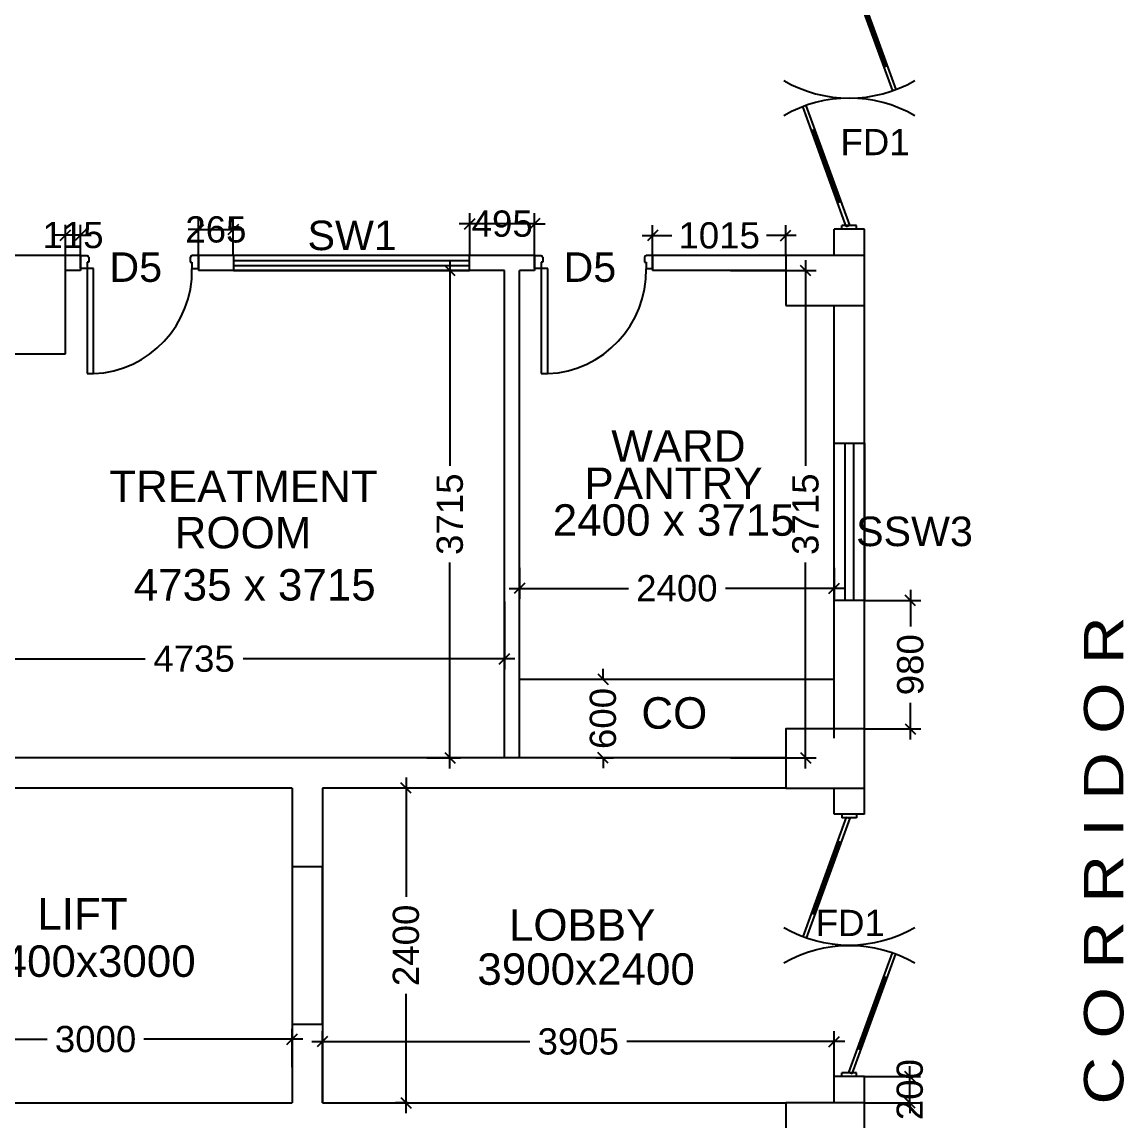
# Model space of a CAD drawing. Extents: x 7620542 to 7843793, y -6476226 to -6093835.
# Drawn here: x 7676034 to 7684439, y -6395018 to -6386640 of the extents above; entities that cross this region are included whole.
import ezdxf
from ezdxf.enums import TextEntityAlignment as Align

# ---------------------------------------------------------------- set-up
doc = ezdxf.new("R2010")
doc.units = 0
doc.header["$LTSCALE"] = 600
doc.header["$MEASUREMENT"] = 0
doc.header["$PDMODE"] = 35
doc.layers.get('0').update_dxf_attribs({"linetype": 'CONTINUOUS'})
doc.layers.get('Defpoints').update_dxf_attribs({"linetype": 'CONTINUOUS'})
for name, color, linetype in [('Counter', 7, 'CONTINUOUS'), ('DOOR', 32, 'CONTINUOUS'), ('Fire Door', 10, 'CONTINUOUS'), ('joinery', 7, 'CONTINUOUS'), ('LA-column', 3, 'CONTINUOUS'), ('Room Dim', 1, 'CONTINUOUS'), ('TEXT', 6, 'CONTINUOUS'), ('TXT', 6, 'CONTINUOUS'), ('Walls', 7, 'CONTINUOUS'), ('WIN', 151, 'CONTINUOUS'), ('Working Dim', 5, 'CONTINUOUS')]:
    doc.layers.add(name, color=color, linetype=linetype)
doc.styles.add('ari', font='arial.ttf')
doc.styles.add('ARIAL', font='arial.ttf')
doc.dimstyles.new('int. dim', dxfattribs={"dimtxt": 450, "dimasz": 80, "dimexe": 80, "dimexo": 0, "dimgap": 70, "dimtad": 0, "dimdec": 0, "dimzin": 12, "dimdsep": 46, "dimtxsty": 'ari', "dimblk": 'OBLIQUE', "dimcen": 2, "dimdle": 80, "dimclrd": 256, "dimclre": 256, "dimclrt": 6, "dimadec": 0, "dimazin": 0, "dimtfac": 1, "dimtdec": 0, "dimtix": 1, "dimtmove": 2, "dimatfit": 3, "dimfxl": 1, "dimtolj": 1, "dimtzin": 0, "dimlwd": -1, "dimlwe": -1, "dimarcsym": 0})

# ---------------------------------------------------------------- blocks, each defined once
blk = doc.blocks.new('A$C15456D16')
at = {"layer": 'Fire Door'}
for p, q in [((978.6, 22.6), (65.1, 355.1)), ((978.6, 22.6), (65.1, 355.1)), ((978.7, 22.6), (65.1, 355.1)), ((969.1, -3.6), (55.6, 329)), ((969.1, -3.6), (55.6, 329)), ((969.2, -3.6), (55.6, 329)), ((247.8, 288.6), (238.3, 262.5)), ((247.8, 288.6), (238.3, 262.5)), ((247.8, 288.6), (238.3, 262.5)), ((791.2, 76), (243, 275.5)), ((791.2, 76), (243, 275.5)), ((791.2, 76), (243, 275.5)), ((795.9, 89.1), (786.4, 63)), ((795.9, 89.1), (786.4, 63)), ((795.9, 89.1), (786.4, 63)), ((-1000, 55.6), (-972.2, 55.6)), ((-1000, -55.6), (-1000, 55.6)), ((-1000, 55.6), (-972.2, 55.6)), ((-1000, -55.6), (-1000, 55.6)), ((-1000, 55.6), (-972.2, 55.6)), ((-1000, -55.6), (-1000, 55.6)), ((-978.6, -22.6), (-969.1, 3.6)), ((-978.6, -22.6), (-969.1, 3.6)), ((-978.6, -22.6), (-969.1, 3.6)), ((-972.2, -55.6), (-972.2, 55.6)), ((-972.2, -55.6), (-972.2, 55.6)), ((-972.2, -55.6), (-972.2, 55.6)), ((-969.1, 3.6), (-55.6, -329)), ((-969.1, 3.6), (-55.6, -329)), ((-969.1, 3.6), (-55.5, -329)), ((978.6, 22.6), (969.1, -3.6)), ((978.6, 22.6), (969.1, -3.6)), ((978.7, 22.6), (969.2, -3.6)), ((1000, 55.6), (972.2, 55.6)), ((972.2, -55.6), (972.2, 55.6)), ((1000, 55.6), (972.2, 55.6)), ((972.2, -55.6), (972.2, 55.6)), ((1000, 55.6), (972.2, 55.6)), ((972.2, -55.6), (972.2, 55.6)), ((1000, -55.6), (1000, 55.6)), ((1000, -55.6), (1000, 55.6)), ((1000, -55.6), (1000, 55.6)), ((-1000, -55.6), (-972.2, -55.6)), ((-1000, -55.6), (-972.2, -55.6)), ((-1000, -55.6), (-972.2, -55.6)), ((-978.6, -22.6), (-65.1, -355.1)), ((-978.6, -22.6), (-65.1, -355.1)), ((-978.6, -22.6), (-65, -355.1)), ((-795.9, -89.1), (-786.4, -63)), ((-795.9, -89.1), (-786.4, -63)), ((-795.9, -89.1), (-786.4, -63)), ((-791.2, -76), (-243, -275.5)), ((-791.2, -76), (-243, -275.5)), ((-791.2, -76), (-243, -275.5)), ((1000, -55.6), (972.2, -55.6)), ((1000, -55.6), (972.2, -55.6)), ((1000, -55.6), (972.2, -55.6)), ((-238.3, -262.5), (-247.8, -288.6)), ((-238.3, -262.5), (-247.8, -288.6)), ((-238.3, -262.5), (-247.8, -288.6))]:
    blk.add_line(p, q, dxfattribs=at)
at = {"layer": 'Fire Door', "extrusion": (0, 0, -1)}
for centre, major_axis, start_param, end_param in [((-1000, 0), (-1000, 0.1), 2.617886, 3.665084), ((-1000, 0), (-1000, 0.1), 2.617886, 3.665084), ((-1000, 0), (-1000, 0.1), 2.617886, 3.665084), ((1000, 0), (1000, 0.1), 2.618102, 3.665299), ((1000, 0), (1000, 0.1), 2.618102, 3.665299), ((1000, 0), (1000, 0.1), 2.618102, 3.665299)]:
    blk.add_ellipse(centre, major_axis=major_axis, ratio=1, start_param=start_param, end_param=end_param, dxfattribs=at)
blk = doc.blocks.new('1000')
at = {"layer": 'DOOR'}
for p, q in [((0, -100), (0, 0)), ((0, 0), (49.7, 0)), ((49.7, 0), (49.7, -2.2)), ((63.2, -49.5), (49.7, -49.5)), ((49.7, -49.5), (49.7, -100)), ((63.2, -13.5), (61, -13.5)), ((63.2, -13.5), (63.2, -49.5)), ((836.8, -13.5), (836.8, -49.5)), ((836.8, -13.5), (839, -13.5)), ((836.8, -49.5), (850.3, -49.5)), ((850.3, 0), (850.3, -2.2)), ((900, 0), (850.3, 0)), ((850.3, -49.5), (850.3, -100)), ((900, -100), (900, 0)), ((49.7, -100), (0, -100)), ((49.7, -100), (49.7, -900.6)), ((100.2, -100), (49.7, -100)), ((100.2, -900.6), (100.2, -100)), ((850.3, -100), (900, -100)), ((49.7, -900.6), (100.2, -900.6))]:
    blk.add_line(p, q, dxfattribs=at)
for centre, major_axis, start_param, end_param in [((49.7, -13.5), (-7.95, 7.95), 3.926991, 5.497787), ((850.3, -13.5), (7.95, 7.95), 0.785398, 2.356194)]:
    blk.add_ellipse(centre, major_axis=major_axis, ratio=1, start_param=start_param, end_param=end_param, dxfattribs=at)
at = {"layer": 'DOOR', "color": 145}
blk.add_ellipse((64.3, -115.3), major_axis=(-519.7, 589.8), ratio=1, start_param=2.464943, end_param=4.009476, dxfattribs=at)
blk = doc.blocks.new('_Oblique')
at = {"color": 0, "linetype": 'ByBlock', "lineweight": -2}
blk.add_line((-0.5, -0.5), (0.5, 0.5), dxfattribs=at)
blk = doc.blocks.new('*D1308')
at = {"layer": 'Defpoints', "color": 0, "transparency": 16777216}
for p in [(7679828.9, -6390801.2, 6.3), (7682228.9, -6390801.2, 3.4), (7679828.9, -6390957.6)]:
    blk.add_point(p, dxfattribs=at)
at = {"layer": 'Working Dim', "transparency": 16777216}
for p, q in [((7679828.9, -6390801.2), (7679828.9, -6391037.6)), ((7682228.9, -6390801.2), (7682228.9, -6391037.6)), ((7679748.9, -6390957.6), (7680658.9, -6390957.6)), ((7682308.9, -6390957.6), (7681398.9, -6390957.6))]:
    blk.add_line(p, q, dxfattribs=at)
at = {"layer": 'Working Dim', "transparency": 16777216, "xscale": 80, "yscale": 80, "zscale": 80, "rotation": 180}
blk.add_blockref('_Oblique', (7679828.9, -6390957.6), dxfattribs=at)
at = {"layer": 'Working Dim', "transparency": 16777216, "xscale": 80, "yscale": 80, "zscale": 80}
blk.add_blockref('_Oblique', (7682228.9, -6390957.6), dxfattribs=at)
at = {"layer": 'Working Dim', "color": 6, "transparency": 16777216, "insert": (7681028.9, -6390957.6), "char_height": 200, "attachment_point": 5, "style": 'ari'}
blk.add_mtext('\\A1;2400', dxfattribs=at)
blk = doc.blocks.new('*D1309')
at = {"layer": 'Defpoints', "color": 0, "transparency": 16777216}
for p in [(7681437.3, -6388534.5, 6.3), (7681437.3, -6392249.7, 17.2), (7682010.8, -6392249.7)]:
    blk.add_point(p, dxfattribs=at)
at = {"layer": 'Working Dim', "transparency": 16777216}
for p, q in [((7682010.8, -6388454.5), (7682010.8, -6390022.8)), ((7681437.3, -6388534.5), (7682090.8, -6388534.5)), ((7682010.8, -6392329.7), (7682010.8, -6390761.4)), ((7681437.3, -6392249.7), (7682090.8, -6392249.7))]:
    blk.add_line(p, q, dxfattribs=at)
at = {"layer": 'Working Dim', "transparency": 16777216, "xscale": 80, "yscale": 80, "zscale": 80}
for p, rotation in [((7682010.8, -6388534.5), 90), ((7682010.8, -6392249.7), 270)]:
    blk.add_blockref('_Oblique', p, dxfattribs=dict(at, rotation=rotation))
at = {"layer": 'Working Dim', "color": 6, "transparency": 16777216, "insert": (7682010.8, -6390392.1), "char_height": 200, "attachment_point": 5, "rotation": 90, "style": 'ari'}
blk.add_mtext('\\A1;3715', dxfattribs=at)
blk = doc.blocks.new('*D1310')
at = {"layer": 'Defpoints', "color": 0, "transparency": 16777216}
for p in [(7674978.9, -6391057.4, 6.3), (7679713.9, -6391057.4, 6.3), (7674978.9, -6391494.8)]:
    blk.add_point(p, dxfattribs=at)
at = {"layer": 'Working Dim', "transparency": 16777216}
for p, q in [((7674978.9, -6391057.4), (7674978.9, -6391574.8)), ((7679713.9, -6391057.4), (7679713.9, -6391574.8)), ((7674898.9, -6391494.8), (7676973, -6391494.8)), ((7679793.9, -6391494.8), (7677719.8, -6391494.8))]:
    blk.add_line(p, q, dxfattribs=at)
at = {"layer": 'Working Dim', "transparency": 16777216, "xscale": 80, "yscale": 80, "zscale": 80, "rotation": 180}
blk.add_blockref('_Oblique', (7674978.9, -6391494.8), dxfattribs=at)
at = {"layer": 'Working Dim', "transparency": 16777216, "xscale": 80, "yscale": 80, "zscale": 80}
blk.add_blockref('_Oblique', (7679713.9, -6391494.8), dxfattribs=at)
at = {"layer": 'Working Dim', "color": 6, "transparency": 16777216, "insert": (7677346.4, -6391494.8), "char_height": 200, "attachment_point": 5, "style": 'ari'}
blk.add_mtext('\\A1;4735', dxfattribs=at)
blk = doc.blocks.new('*D1311')
at = {"layer": 'Defpoints', "color": 0, "transparency": 16777216}
for p in [(7679121.6, -6388534.5, 3.4), (7679297.9, -6388534.5), (7679121.6, -6392249.7, 17.2)]:
    blk.add_point(p, dxfattribs=at)
at = {"layer": 'Working Dim', "transparency": 16777216}
for p, q in [((7679297.9, -6388454.5), (7679297.9, -6390022.8)), ((7679121.6, -6388534.5), (7679377.9, -6388534.5)), ((7679297.9, -6392329.7), (7679297.9, -6390761.4)), ((7679121.6, -6392249.7), (7679377.9, -6392249.7))]:
    blk.add_line(p, q, dxfattribs=at)
at = {"layer": 'Working Dim', "transparency": 16777216, "xscale": 80, "yscale": 80, "zscale": 80}
for p, rotation in [((7679297.9, -6388534.5), 90), ((7679297.9, -6392249.7), 270)]:
    blk.add_blockref('_Oblique', p, dxfattribs=dict(at, rotation=rotation))
at = {"layer": 'Working Dim', "color": 6, "transparency": 16777216, "insert": (7679297.9, -6390392.1), "char_height": 200, "attachment_point": 5, "rotation": 90, "style": 'ari'}
blk.add_mtext('\\A1;3715', dxfattribs=at)
blk = doc.blocks.new('*D1352')
at = {"layer": 'Defpoints', "color": 0, "transparency": 16777216}
for p in [(7675094.9, -6394395.1), (7675094.9, -6394620.3, 14.8), (7678095, -6394609.1, 5.1)]:
    blk.add_point(p, dxfattribs=at)
at = {"layer": 'Working Dim', "transparency": 16777216}
for p, q in [((7675094.9, -6394620.3), (7675094.9, -6394315.1)), ((7678095, -6394609.1), (7678095, -6394315.1)), ((7675014.9, -6394395.1), (7676226.7, -6394395.1)), ((7678175, -6394395.1), (7676963.1, -6394395.1))]:
    blk.add_line(p, q, dxfattribs=at)
at = {"layer": 'Working Dim', "transparency": 16777216, "xscale": 80, "yscale": 80, "zscale": 80, "rotation": 180}
blk.add_blockref('_Oblique', (7675094.9, -6394395.1), dxfattribs=at)
at = {"layer": 'Working Dim', "transparency": 16777216, "xscale": 80, "yscale": 80, "zscale": 80}
blk.add_blockref('_Oblique', (7678095, -6394395.1), dxfattribs=at)
at = {"layer": 'Working Dim', "color": 6, "transparency": 16777216, "insert": (7676594.9, -6394395.1), "char_height": 200, "attachment_point": 5, "style": 'ari'}
blk.add_mtext('\\A1;3000', dxfattribs=at)
blk = doc.blocks.new('*D1363')
at = {"layer": 'Defpoints', "color": 0, "transparency": 16777216}
for p in [(7680844.1, -6388267.2), (7680844.1, -6388419.9, 14), (7681859.1, -6388419.9, 14)]:
    blk.add_point(p, dxfattribs=at)
at = {"layer": 'Working Dim', "transparency": 16777216}
for p, q in [((7680844.1, -6388419.9), (7680844.1, -6388187.2)), ((7681859.1, -6388419.9), (7681859.1, -6388187.2)), ((7680764.1, -6388267.2), (7680991.6, -6388267.2)), ((7681939.1, -6388267.2), (7681711.6, -6388267.2))]:
    blk.add_line(p, q, dxfattribs=at)
at = {"layer": 'Working Dim', "transparency": 16777216, "xscale": 80, "yscale": 80, "zscale": 80, "rotation": 180}
blk.add_blockref('_Oblique', (7680844.1, -6388267.2), dxfattribs=at)
at = {"layer": 'Working Dim', "transparency": 16777216, "xscale": 80, "yscale": 80, "zscale": 80}
blk.add_blockref('_Oblique', (7681859.1, -6388267.2), dxfattribs=at)
at = {"layer": 'Working Dim', "color": 6, "transparency": 16777216, "insert": (7681351.6, -6388267.2), "char_height": 200, "attachment_point": 5, "style": 'ari'}
blk.add_mtext('\\A1;1015', dxfattribs=at)
blk = doc.blocks.new('*D1364')
at = {"layer": 'Defpoints', "color": 0, "transparency": 16777216}
for p in [(7679449.3, -6388177.6), (7679449.3, -6388419.9, 11.2), (7679944.1, -6388419.9, 14)]:
    blk.add_point(p, dxfattribs=at)
at = {"layer": 'Working Dim', "transparency": 16777216}
for p, q in [((7679449.3, -6388419.9), (7679449.3, -6388097.6)), ((7679944.1, -6388419.9), (7679944.1, -6388097.6)), ((7679449.3, -6388177.6), (7679369.3, -6388177.6)), ((7679944.1, -6388177.6), (7679449.3, -6388177.6)), ((7679944.1, -6388177.6), (7680024.1, -6388177.6))]:
    blk.add_line(p, q, dxfattribs=at)
at = {"layer": 'Working Dim', "transparency": 16777216, "xscale": 80, "yscale": 80, "zscale": 80}
blk.add_blockref('_Oblique', (7679449.3, -6388177.6), dxfattribs=at)
at = {"layer": 'Working Dim', "transparency": 16777216, "xscale": 80, "yscale": 80, "zscale": 80, "rotation": 180}
blk.add_blockref('_Oblique', (7679944.1, -6388177.6), dxfattribs=at)
at = {"layer": 'Working Dim', "color": 6, "transparency": 16777216, "insert": (7679696.7, -6388177.6), "char_height": 200, "attachment_point": 5, "style": 'ari'}
blk.add_mtext('\\A1;495', dxfattribs=at)
blk = doc.blocks.new('*D1365')
at = {"layer": 'Defpoints', "color": 0, "transparency": 16777216}
for p in [(7677644.9, -6388221.9), (7677380.1, -6388419.9, 11.2), (7677644.9, -6388419.9, 11.2)]:
    blk.add_point(p, dxfattribs=at)
at = {"layer": 'Working Dim', "transparency": 16777216}
for p, q in [((7677380.1, -6388419.9), (7677380.1, -6388141.9)), ((7677644.9, -6388419.9), (7677644.9, -6388141.9)), ((7677380.1, -6388221.9), (7677300.1, -6388221.9)), ((7677380.1, -6388221.9), (7677644.9, -6388221.9)), ((7677644.9, -6388221.9), (7677724.9, -6388221.9))]:
    blk.add_line(p, q, dxfattribs=at)
at = {"layer": 'Working Dim', "transparency": 16777216, "xscale": 80, "yscale": 80, "zscale": 80}
blk.add_blockref('_Oblique', (7677380.1, -6388221.9), dxfattribs=at)
at = {"layer": 'Working Dim', "transparency": 16777216, "xscale": 80, "yscale": 80, "zscale": 80, "rotation": 180}
blk.add_blockref('_Oblique', (7677644.9, -6388221.9), dxfattribs=at)
at = {"layer": 'Working Dim', "color": 6, "transparency": 16777216, "insert": (7677512.5, -6388221.9), "char_height": 200, "attachment_point": 5, "style": 'ari'}
blk.add_mtext('\\A1;265', dxfattribs=at)
blk = doc.blocks.new('*D1423')
at = {"layer": 'Defpoints', "color": 0, "transparency": 16777216}
for p in [(7682459.1, -6394679.6), (7682806.5, -6394679.6), (7682459.1, -6394879.6, 7.5)]:
    blk.add_point(p, dxfattribs=at)
at = {"layer": 'Working Dim', "transparency": 16777216}
for p, q in [((7682806.5, -6394679.6), (7682806.5, -6394599.6)), ((7682459.1, -6394679.6), (7682886.5, -6394679.6)), ((7682806.5, -6394879.6), (7682806.5, -6394679.6)), ((7682459.1, -6394879.6), (7682886.5, -6394879.6)), ((7682806.5, -6394879.6), (7682806.5, -6394959.6))]:
    blk.add_line(p, q, dxfattribs=at)
at = {"layer": 'Working Dim', "transparency": 16777216, "xscale": 80, "yscale": 80, "zscale": 80}
for p, rotation in [((7682806.5, -6394679.6), 270), ((7682806.5, -6394879.6), 90)]:
    blk.add_blockref('_Oblique', p, dxfattribs=dict(at, rotation=rotation))
at = {"layer": 'Working Dim', "color": 6, "transparency": 16777216, "insert": (7682806.5, -6394779.6), "char_height": 200, "attachment_point": 5, "rotation": 90, "style": 'ari'}
blk.add_mtext('\\A1;200', dxfattribs=at)
blk = doc.blocks.new('*D1424')
at = {"layer": 'Defpoints', "color": 0, "transparency": 16777216}
for p in [(7678963.1, -6392479.6), (7678978.6, -6392479.6), (7678978.6, -6394879.6)]:
    blk.add_point(p, dxfattribs=at)
at = {"layer": 'Working Dim', "transparency": 16777216}
for p, q in [((7678963.1, -6392399.6), (7678963.1, -6393309.6)), ((7678978.6, -6392479.6), (7678883.1, -6392479.6)), ((7678963.1, -6394959.6), (7678963.1, -6394049.6)), ((7678978.6, -6394879.6), (7678883.1, -6394879.6))]:
    blk.add_line(p, q, dxfattribs=at)
at = {"layer": 'Working Dim', "transparency": 16777216, "xscale": 80, "yscale": 80, "zscale": 80}
for p, rotation in [((7678963.1, -6392479.6), 90), ((7678963.1, -6394879.6), 270)]:
    blk.add_blockref('_Oblique', p, dxfattribs=dict(at, rotation=rotation))
at = {"layer": 'Working Dim', "color": 6, "transparency": 16777216, "insert": (7678963.1, -6393679.6), "char_height": 200, "attachment_point": 5, "rotation": 90, "style": 'ari'}
blk.add_mtext('\\A1;2400', dxfattribs=at)
blk = doc.blocks.new('*D1425')
at = {"layer": 'Defpoints', "color": 0, "transparency": 16777216}
for p in [(7682229.1, -6394413.2), (7678325.1, -6394879.6), (7682229.1, -6394879.6, 7.5)]:
    blk.add_point(p, dxfattribs=at)
at = {"layer": 'Working Dim', "transparency": 16777216}
for p, q in [((7678325.1, -6394879.6), (7678325.1, -6394333.2)), ((7682229.1, -6394879.6), (7682229.1, -6394333.2)), ((7678245.1, -6394413.2), (7679907.7, -6394413.2)), ((7682309.1, -6394413.2), (7680646.4, -6394413.2))]:
    blk.add_line(p, q, dxfattribs=at)
at = {"layer": 'Working Dim', "transparency": 16777216, "xscale": 80, "yscale": 80, "zscale": 80, "rotation": 180}
blk.add_blockref('_Oblique', (7678325.1, -6394413.2), dxfattribs=at)
at = {"layer": 'Working Dim', "transparency": 16777216, "xscale": 80, "yscale": 80, "zscale": 80}
blk.add_blockref('_Oblique', (7682229.1, -6394413.2), dxfattribs=at)
at = {"layer": 'Working Dim', "color": 6, "transparency": 16777216, "insert": (7680277.1, -6394413.2), "char_height": 200, "attachment_point": 5, "style": 'ari'}
blk.add_mtext('\\A1;3905', dxfattribs=at)
blk = doc.blocks.new('*D1435')
at = {"layer": 'Defpoints', "color": 0, "transparency": 16777216}
for p in [(7680409.9, -6391649.9), (7680465.7, -6391649.9), (7680409.9, -6392249.6)]:
    blk.add_point(p, dxfattribs=at)
at = {"layer": 'Working Dim', "transparency": 16777216}
for p, q in [((7680465.7, -6391649.9), (7680465.7, -6391569.9)), ((7680409.9, -6391649.9), (7680545.7, -6391649.9)), ((7680465.7, -6391649.9), (7680465.7, -6391658.6)), ((7680409.9, -6392249.6), (7680545.7, -6392249.6)), ((7680465.7, -6392249.6), (7680465.7, -6392240.9)), ((7680465.7, -6392249.6), (7680465.7, -6392329.6))]:
    blk.add_line(p, q, dxfattribs=at)
at = {"layer": 'Working Dim', "transparency": 16777216, "xscale": 80, "yscale": 80, "zscale": 80}
for p, rotation in [((7680465.7, -6391649.9), 270), ((7680465.7, -6392249.6), 90)]:
    blk.add_blockref('_Oblique', p, dxfattribs=dict(at, rotation=rotation))
at = {"layer": 'Working Dim', "color": 6, "transparency": 16777216, "insert": (7680465.7, -6391949.7), "char_height": 200, "attachment_point": 5, "rotation": 90, "style": 'ari'}
blk.add_mtext('\\A1;600', dxfattribs=at)
blk = doc.blocks.new('*D1436')
at = {"layer": 'Defpoints', "color": 0, "transparency": 16777216}
for p in [(7676365.1, -6388264.7), (7676365.1, -6388419.6, 7.5), (7676480.1, -6388419.9)]:
    blk.add_point(p, dxfattribs=at)
at = {"layer": 'Working Dim', "transparency": 16777216}
for p, q in [((7676365.1, -6388419.6), (7676365.1, -6388184.7)), ((7676480.1, -6388419.9), (7676480.1, -6388184.7)), ((7676365.1, -6388264.7), (7676285.1, -6388264.7)), ((7676480.1, -6388264.7), (7676365.1, -6388264.7)), ((7676480.1, -6388264.7), (7676560.1, -6388264.7))]:
    blk.add_line(p, q, dxfattribs=at)
at = {"layer": 'Working Dim', "transparency": 16777216, "xscale": 80, "yscale": 80, "zscale": 80}
blk.add_blockref('_Oblique', (7676365.1, -6388264.7), dxfattribs=at)
at = {"layer": 'Working Dim', "transparency": 16777216, "xscale": 80, "yscale": 80, "zscale": 80, "rotation": 180}
blk.add_blockref('_Oblique', (7676480.1, -6388264.7), dxfattribs=at)
at = {"layer": 'Working Dim', "color": 6, "transparency": 16777216, "insert": (7676422.6, -6388264.7), "char_height": 200, "attachment_point": 5, "style": 'ari'}
blk.add_mtext('\\A1;115', dxfattribs=at)
blk = doc.blocks.new('*D1443')
at = {"layer": 'Defpoints', "color": 0, "transparency": 16777216}
for p in [(7682459.1, -6391049.9), (7682810, -6391049.9), (7682459.1, -6392029.6, 7.5)]:
    blk.add_point(p, dxfattribs=at)
at = {"layer": 'Working Dim', "transparency": 16777216}
for p, q in [((7682810, -6390969.9), (7682810, -6391249.2)), ((7682459.1, -6391049.9), (7682890, -6391049.9)), ((7682810, -6392109.6), (7682810, -6391830.4)), ((7682459.1, -6392029.6), (7682890, -6392029.6))]:
    blk.add_line(p, q, dxfattribs=at)
at = {"layer": 'Working Dim', "transparency": 16777216, "xscale": 80, "yscale": 80, "zscale": 80}
for p, rotation in [((7682810, -6391049.9), 90), ((7682810, -6392029.6), 270)]:
    blk.add_blockref('_Oblique', p, dxfattribs=dict(at, rotation=rotation))
at = {"layer": 'Working Dim', "color": 6, "transparency": 16777216, "insert": (7682810, -6391539.8), "char_height": 200, "attachment_point": 5, "rotation": 90, "style": 'ari'}
blk.add_mtext('\\A1;980', dxfattribs=at)

msp = doc.modelspace()

# ---------------------------------------------------------------- linework, layer by layer
at = {"layer": 'DOOR', "linetype": 'Continuous', "elevation": -14.83}
msp.add_lwpolyline([(7678095.053, -6393079.596), (7678095.053, -6394279.596), (7678325.053, -6394279.596), (7678325.053, -6393079.596)], close=True, dxfattribs=at)
at = {"layer": 'LA-column', "color": 2, "elevation": -12.441}
for points in [[(7676365.143, -6389169.616), (7676365.143, -6388419.616), (7675765.143, -6388419.616), (7675765.143, -6389169.616)], [(7681859.143, -6388799.626), (7682459.143, -6388799.626), (7682459.143, -6388419.626), (7681859.143, -6388419.626)], [(7681859.143, -6392479.615), (7682459.143, -6392479.615), (7682459.143, -6392029.615), (7681859.143, -6392029.615)], [(7682459.143, -6395479.616), (7682459.143, -6394879.616), (7681859.143, -6394879.616), (7681859.143, -6395479.616)]]:
    msp.add_lwpolyline(points, close=True, dxfattribs=at)
at = {"layer": 'Walls', "linetype": 'Continuous'}
for p, q in [((7682229.052, -6388419.639, -14.83), (7682229.052, -6388219.607, -14.83)), ((7682459.052, -6388219.607, -14.83), (7682229.052, -6388219.607, -14.83)), ((7682459.052, -6388419.639, -14.83), (7682459.052, -6388219.607, -14.83)), ((7676480.108, -6388419.877, -14.83), (7676365.108, -6388419.877, -14.83)), ((7676480.108, -6388419.877, -14.83), (7676480.108, -6388534.877, -14.83)), ((7679944.106, -6388419.877, -14.83), (7677380.114, -6388419.877, -14.83)), ((7677380.114, -6388419.877, -14.83), (7677380.114, -6388534.877, -14.83)), ((7679944.106, -6388419.877, -14.83), (7679944.106, -6388534.877, -14.83)), ((7681859.053, -6388419.877, -14.83), (7680844.112, -6388419.877, -14.83)), ((7680844.112, -6388419.877, -14.83), (7680844.112, -6388534.877, -14.83)), ((7676480.108, -6388534.877, -14.83), (7676365.108, -6388534.877, -14.83)), ((7679714.106, -6388534.877, -14.83), (7677380.114, -6388534.877, -14.83)), ((7679714.106, -6392249.877, -14.83), (7679714.106, -6388534.877, -14.83)), ((7679944.106, -6388534.877, -14.83), (7679829.106, -6388534.877, -14.83)), ((7679829.106, -6392249.877, -14.83), (7679829.106, -6388534.877, -14.83)), ((7681859.053, -6388534.877, -14.83), (7680844.112, -6388534.877, -14.83)), ((7682229.109, -6392099.94, -14.83), (7682229.109, -6388799.94, -14.83)), ((7682459.109, -6392099.94, -14.83), (7682459.109, -6388799.94, -14.83)), ((7679829.106, -6391649.877, -14.83), (7682229.109, -6391649.877, -14.83)), ((7681859.053, -6392249.597, -14.83), (7675615.053, -6392249.597, -14.83)), ((7678095.053, -6392479.597, -14.83), (7675615.053, -6392479.597, -14.83)), ((7678095.053, -6392479.596, -14.83), (7678095.053, -6394879.596, -14.83)), ((7678325.053, -6392479.596, -14.83), (7678325.053, -6394879.596, -14.83)), ((7681859.053, -6392479.597, -14.83), (7678325.053, -6392479.597, -14.83)), ((7682229.053, -6392679.597, -14.83), (7682229.053, -6392479.597, -14.83)), ((7682459.053, -6392679.597, -14.83), (7682459.053, -6392479.597, -14.83)), ((7682459.053, -6392679.597, -14.83), (7682229.053, -6392679.597, -14.83)), ((7682229.053, -6394879.597, -14.83), (7682229.053, -6394679.616, -14.83)), ((7682459.053, -6394679.616, -14.83), (7682229.053, -6394679.616, -14.83)), ((7675465.053, -6394879.596, -14.83), (7678095.053, -6394879.596, -14.83)), ((7678325.053, -6394879.596, -14.83), (7681859.143, -6394879.597, -14.83))]:
    msp.add_line(p, q, dxfattribs=at)
at = {"layer": 'Walls', "linetype": 'Continuous', "elevation": -14.83, "flags": 128}
for points in [[(7682229.052, -6388419.639), (7682229.052, -6388219.607)], [(7682459.052, -6388419.639), (7682459.052, -6388219.607)], [(7682229.053, -6392679.597), (7682229.053, -6392479.597)], [(7682459.053, -6392679.597), (7682459.053, -6392479.597)], [(7682229.053, -6394879.596), (7682229.053, -6394679.616)], [(7682459.053, -6394879.621), (7682459.053, -6394679.616)]]:
    msp.add_lwpolyline(points, dxfattribs=at)
at = {"layer": 'WIN', "linetype": 'Continuous', "elevation": -14.83}
for points in [[(7679447.314, -6388534.877), (7679447.314, -6388419.887), (7677646.906, -6388419.887), (7677646.906, -6388534.877)], [(7679447.314, -6388494.877), (7679447.314, -6388459.887), (7677646.906, -6388459.887), (7677646.906, -6388494.877)], [(7682459.109, -6389849.94), (7682459.109, -6391049.94), (7682229.109, -6391049.94), (7682229.109, -6389849.94)], [(7682376.325, -6389849.94), (7682376.325, -6391049.94), (7682311.892, -6391049.94), (7682311.892, -6389849.94)]]:
    msp.add_lwpolyline(points, close=True, dxfattribs=at)

# ---------------------------------------------------------------- block references
at = {"layer": 'DOOR', "linetype": 'Continuous', "rotation": 1.302004810533658e-05}
for p in [(7676480.114, -6388419.877, -14.83), (7679944.112, -6388419.877, -14.83)]:
    msp.add_blockref('1000', p, dxfattribs=at)
at = {"layer": 'Fire Door', "color": 3, "lineweight": 0, "xscale": -1, "rotation": 90}
msp.add_blockref('A$C15456D16', (7682344.052, -6387219.574, -14.83), dxfattribs=at)
at = {"layer": 'Fire Door', "color": 3, "lineweight": 0, "rotation": 90}
msp.add_blockref('A$C15456D16', (7682344.053, -6393679.616, -14.83), dxfattribs=at)

# ---------------------------------------------------------------- texts
at = {"layer": 'Counter', "color": 10, "style": 'ARIAL'}
msp.add_text('CO', height=240, dxfattribs=at).set_placement((7680758.048, -6392027.554, -18.823))
at = {"layer": 'Fire Door', "style": 'ARIAL'}
for p in [(7682540.737, -6387654.545, -14.83), (7682351.742, -6393608.357, -14.83)]:
    msp.add_text('FD1', height=200, dxfattribs=at).set_placement(p, align=Align.CENTER)
at = {"layer": 'joinery', "style": 'ari'}
for s, p in [('SW1', (7678552.17, -6388378.627, -14.83)), ('D5', (7676901.385, -6388620.537, -14.83)), ('D5', (7680365.383, -6388620.537, -14.83)), ('SSW3', (7682841.492, -6390635.408, -14.83))]:
    msp.add_text(s, height=225, dxfattribs=at).set_placement(p, align=Align.CENTER)
at = {"layer": 'Room Dim', "style": 'ARIAL'}
msp.add_text('2400 x 3715', height=240, dxfattribs=at).set_placement((7681005.015, -6390436.25, -14.83), align=Align.MIDDLE_CENTER)
for s, p in [('4735 x 3715', (7677809.16, -6391050.363, -14.83)), ('2400x3000', (7676529.226, -6393919.721, -14.83)), ('3900x2400', (7680336.746, -6393980.157, -8.547))]:
    msp.add_text(s, height=240, dxfattribs=at).set_placement(p, align=Align.CENTER)
at = {"layer": 'TEXT', "color": 7, "style": 'ARIAL'}
for s, p in [('WARD', (7681040.751, -6389992.208, -14.83)), ('TREATMENT', (7677723.314, -6390299.931, -14.83)), ('PANTRY', (7681003.752, -6390276.319, -14.83)), ('ROOM', (7677719.713, -6390652.094, -14.83)), ('LIFT', (7676494.917, -6393559.199, -14.83)), ('LOBBY', (7680306.693, -6393643.639, -8.547))]:
    msp.add_text(s, height=240, dxfattribs=at).set_placement(p, align=Align.CENTER)
at = {"layer": 'TXT', "color": 7, "style": 'ARIAL', "width": 1.2}
msp.add_text('3.60 M      W I D E      C O R R I D O R', height=300.52174, rotation=90, dxfattribs=at).set_placement((7684435.023, -6395509.327, -14.83), align=Align.CENTER)

# ---------------------------------------------------------------- dimensions: what is measured, and where the dimension line sits
at = {"layer": 'Working Dim'}
for base, p1, p2, override, picture, middle in [((7679449.314, -6388177.618, -19.962), (7679944.106, -6388419.877, -5.916), (7679449.314, -6388419.887, -8.764), {"dimtxt": 200}, '*D1364', (7679696.71, -6388177.618, -19.962)), ((7676365.143, -6388264.68, -19.962), (7676480.114, -6388419.877, -19.962), (7676365.143, -6388419.616, -12.441), {"dimtxt": 200, "dimarcsym": 1}, '*D1436', (7676422.628, -6388264.68, -19.962)), ((7677644.906, -6388221.884, -19.962), (7677380.114, -6388419.877, -8.764), (7677644.906, -6388419.877, -8.764), {"dimtxt": 200}, '*D1365', (7677512.51, -6388221.884, -19.962)), ((7680844.112, -6388267.151, -19.962), (7681859.053, -6388419.877, -5.916), (7680844.112, -6388419.877, -5.916), {"dimtxt": 200}, '*D1363', (7681351.582, -6388267.151, -19.962))]:
    dim = msp.add_linear_dim(base=base, p1=p1, p2=p2, dimstyle='int. dim', override=override, dxfattribs=at)
    dim.commit()
    dim.dimension.update_dxf_attribs({"geometry": picture, "text_midpoint": middle})
for base, p1, p2, angle, override, picture, middle in [((7679297.919, -6388534.515, -19.962), (7679121.629, -6392249.707, -2.741), (7679121.629, -6388534.515, -16.541), 90, {"dimtxt": 200}, '*D1311', (7679297.919, -6390392.111, -19.962)), ((7682010.803, -6392249.707, -19.962), (7681437.312, -6388534.515, -13.692), (7681437.312, -6392249.707, -2.741), 90, {"dimtxt": 200}, '*D1309', (7682010.803, -6390392.111, -19.962)), ((7679828.871, -6390957.573, -19.962), (7682228.874, -6390801.249, -16.541), (7679828.871, -6390801.249, -13.692), 180, {"dimtxt": 200}, '*D1308', (7681028.873, -6390957.573, -19.962)), ((7682810.023, -6391049.94, -19.962), (7682459.143, -6392029.615, -12.441), (7682459.143, -6391049.94, -19.962), 90, {"dimtxt": 200, "dimarcsym": 1}, '*D1443', (7682810.023, -6391539.778, -19.962)), ((7674978.873, -6391494.756, -19.962), (7679713.871, -6391057.43, -13.692), (7674978.873, -6391057.43, -13.692), 180, {"dimtxt": 200}, '*D1310', (7677346.372, -6391494.756, -19.962)), ((7680465.694, -6391649.877, -19.962), (7680409.856, -6392249.597, -19.962), (7680409.856, -6391649.877, -19.962), 90, {"dimtxt": 200, "dimarcsym": 1}, '*D1435', (7680465.694, -6391949.737, -19.962)), ((7678963.099, -6392479.597, -19.962), (7678978.596, -6394879.597, -19.962), (7678978.596, -6392479.597, -19.962), 90, {"dimtxt": 200, "dimarcsym": 1}, '*D1424', (7678963.099, -6393679.597, -19.962)), ((7675094.875, -6394395.054, -19.962), (7678094.965, -6394609.051, -14.83), (7675094.875, -6394620.326, -5.131), 180, {"dimtxt": 200}, '*D1352', (7676594.92, -6394395.054, -19.962)), ((7682806.541, -6394679.616, -19.962), (7682459.143, -6394879.616, -12.441), (7682459.143, -6394679.616, -19.962), 90, {"dimtxt": 200, "dimarcsym": 1}, '*D1423', (7682806.541, -6394779.616, -19.962))]:
    dim = msp.add_linear_dim(base=base, p1=p1, p2=p2, angle=angle, dimstyle='int. dim', override=override, dxfattribs=at)
    dim.commit()
    dim.dimension.update_dxf_attribs({"geometry": picture, "text_midpoint": middle})
dim = msp.add_linear_dim(base=(7682229.053, -6394413.227, -19.962), p1=(7678325.053, -6394879.596, -19.962), p2=(7682229.053, -6394879.616, -12.441), text='3905', dimstyle='int. dim', override={"dimtxt": 200, "dimarcsym": 1}, dxfattribs=at)
dim.commit()
dim.dimension.update_dxf_attribs({"geometry": '*D1425', "text_midpoint": (7680277.053, -6394413.227, -19.962)})

doc.saveas('drawing.dxf')
